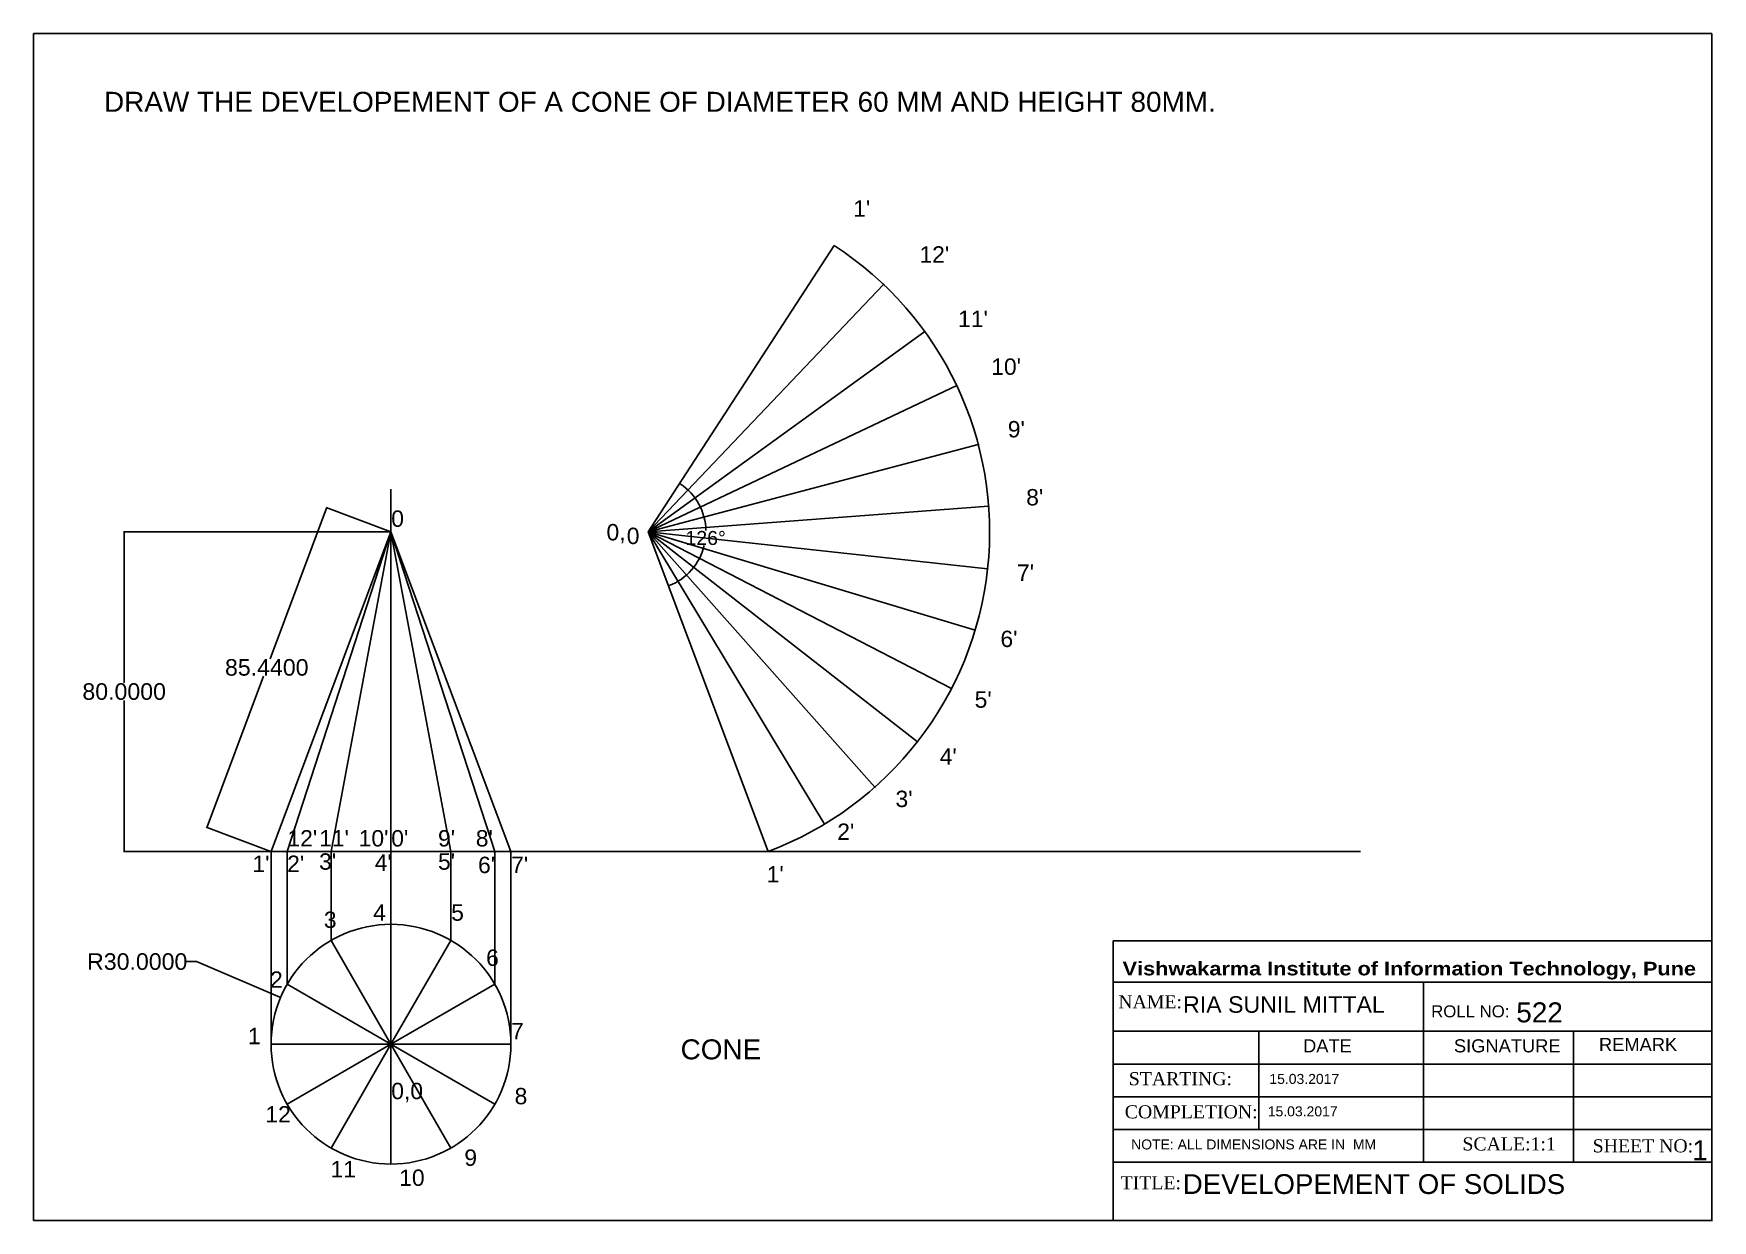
# Model space of a CAD drawing. Header units: inches. Extents: x 4 to 424, y 2 to 299.
import ezdxf

# ---------------------------------------------------------------- set-up
doc = ezdxf.new("R2010")
doc.units = ezdxf.units.IN
doc.header["$MEASUREMENT"] = 0
doc.styles.get("Standard").update_dxf_attribs({"font": 'arial.ttf'})
doc.dimstyles.get("Standard").update_dxf_attribs({"dimtxt": 0.18, "dimasz": 0.18, "dimexe": 0.18, "dimexo": 0.0625, "dimgap": 0.09, "dimtad": 0, "dimtih": 1, "dimtoh": 1, "dimdec": 4, "dimzin": 0, "dimdsep": 46, "dimtxsty": 'Standard', "dimcen": 0.09, "dimadec": 0, "dimazin": 0, "dimtfac": 1, "dimtdec": 4, "dimtofl": 0, "dimtmove": 0, "dimatfit": 3, "dimfxl": 1, "dimtolj": 1, "dimtzin": 0, "dimarcsym": 0})

# ---------------------------------------------------------------- blocks, each defined once
blk = doc.blocks.new('*D1')
at = {"color": 0, "lineweight": -2, "transparency": 16777216}
for p, q in [((93.52, 174.68), (77.33, 180.75)), ((77.43, 180.52), (63.32, 142.89)), ((47.56, 100.85), (61.67, 138.48)), ((63.52, 94.68), (47.33, 100.75))]:
    blk.add_line(p, q, dxfattribs=at)
at = {"color": 0, "transparency": 16777216}
for points in [[(77.4, 180.53), (77.46, 180.51), (77.49, 180.69)], [(47.53, 100.86), (47.59, 100.84), (47.49, 100.69)]]:
    blk.add_solid(points, dxfattribs=at)
at = {"layer": 'Defpoints', "color": 0, "transparency": 16777216}
for p in [(93.58, 174.65), (47.49, 100.69), (63.58, 94.65)]:
    blk.add_point(p, dxfattribs=at)
at = {"color": 0, "transparency": 16777216, "insert": (62.49, 140.69), "char_height": 0.18, "attachment_point": 5}
blk.add_mtext('\\A1;{\\H23.009x;85.4400}', dxfattribs=at)
blk = doc.blocks.new('*D2')
at = {"color": 0, "lineweight": -2, "transparency": 16777216}
for p, q in [((42.34, 67.08), (44.9, 67.08)), ((44.9, 67.08), (65.79, 58.21)), ((93.49, 46.42), (93.67, 46.42)), ((93.58, 46.33), (93.58, 46.51))]:
    blk.add_line(p, q, dxfattribs=at)
at = {"color": 0, "transparency": 16777216}
blk.add_solid([(65.8, 58.24), (65.78, 58.18), (65.96, 58.14)], dxfattribs=at)
at = {"layer": 'Defpoints', "color": 0, "transparency": 16777216}
for p in [(65.96, 58.14), (93.58, 46.42)]:
    blk.add_point(p, dxfattribs=at)
at = {"color": 0, "transparency": 16777216, "insert": (30.07, 67.08), "char_height": 0.18, "attachment_point": 5}
blk.add_mtext('\\A1;{\\H23.009x;R30.0000}', dxfattribs=at)
blk = doc.blocks.new('*D3')
at = {"color": 0, "lineweight": -2, "transparency": 16777216}
for p, q in [((93.51, 174.65), (26.62, 174.65)), ((26.8, 174.47), (26.8, 136.86)), ((26.8, 94.83), (26.8, 132.45)), ((93.51, 94.65), (26.62, 94.65))]:
    blk.add_line(p, q, dxfattribs=at)
at = {"color": 0, "transparency": 16777216}
for points in [[(26.77, 174.47), (26.83, 174.47), (26.8, 174.65)], [(26.77, 94.83), (26.83, 94.83), (26.8, 94.65)]]:
    blk.add_solid(points, dxfattribs=at)
at = {"layer": 'Defpoints', "color": 0, "transparency": 16777216}
for p in [(93.58, 174.65), (26.8, 94.65), (93.58, 94.65)]:
    blk.add_point(p, dxfattribs=at)
at = {"color": 0, "transparency": 16777216, "insert": (26.8, 134.65), "char_height": 0.18, "attachment_point": 5}
blk.add_mtext('\\A1;{\\H23.009x;80.0000}', dxfattribs=at)
blk = doc.blocks.new('*D4')
at = {"color": 0, "lineweight": -2, "transparency": 16777216}
for start, end in [(1.2129, 56.2509), (291.2696, 346.1992)]:
    blk.add_arc((157.94, 174.65), 14.45, start, end, dxfattribs=at)
at = {"color": 0, "transparency": 16777216}
for points in [[(165.96, 186.65), (165.99, 186.7), (165.82, 186.77)], [(163.2, 161.16), (163.17, 161.21), (163.02, 161.12)]]:
    blk.add_solid(points, dxfattribs=at)
at = {"layer": 'Defpoints', "color": 0, "transparency": 16777216}
for p in [(204.52, 246.28), (157.94, 174.65), (157.94, 174.65), (170.79, 168.02), (187.94, 94.65)]:
    blk.add_point(p, dxfattribs=at)
at = {"color": 0, "transparency": 16777216, "insert": (172.31, 173.08), "char_height": 0.18, "attachment_point": 5}
blk.add_mtext('\\A1;{\\H19.444x;126°}', dxfattribs=at)

msp = doc.modelspace()

# ---------------------------------------------------------------- linework, layer by layer
for p, q in [((4.13235, 2.32444), (4.13235, 299.32444)), ((4.13235, 299.32444), (424.13235, 299.32444)), ((424.13235, 299.32444), (424.13235, 2.32444)), ((39.65163, 94.65482), (336.23307, 94.65482)), ((274.27078, 72.32439), (274.27078, 2.32439)), ((274.27078, 72.32439), (424.13235, 72.32439)), ((351.95754, 59.93173), (351.95754, 61.92554)), ((351.95754, 59.93173), (351.95754, 47.64918)), ((4.13235, 2.32444), (424.13235, 2.32444)), ((424.27078, 2.32439), (274.27078, 2.32439))]:
    msp.add_line(p, q)
at = {"color": 6}
for p, q in [((157.94235, 174.65482), (204.52082, 246.28191)), ((93.57553, 174.65482), (63.57553, 94.65482)), ((93.57553, 174.65482), (123.57553, 94.65482)), ((157.94235, 174.65482), (187.94235, 94.65482))]:
    msp.add_line(p, q, dxfattribs=at)
at = {"color": 18, "true_color": 0x000000}
for p, q in [((216.85737, 236.5339), (157.94235, 174.65482)), ((227.16752, 224.73352), (157.94235, 174.65482)), ((235.15813, 211.22972), (157.94235, 174.65482)), ((240.54159, 196.50351), (157.94235, 174.65482)), ((93.57553, 46.42391), (93.57553, 185.3149)), ((157.94235, 174.65482), (243.14252, 181.05247)), ((67.59477, 94.65482), (93.57553, 174.65482)), ((93.57553, 174.65482), (78.57553, 94.65482)), ((108.57553, 94.65482), (93.57553, 174.65482)), ((93.57553, 174.65482), (119.55629, 94.65482)), ((242.87622, 165.3684), (157.94235, 174.65482)), ((239.74534, 149.99168), (157.94235, 174.65482)), ((157.94235, 174.65482), (202.0623, 101.48769)), ((157.94235, 174.65482), (214.65979, 110.75543)), ((157.94235, 174.65482), (225.31217, 122.10668)), ((233.86844, 135.47283), (157.94235, 174.65482)), ((63.57553, 46.42391), (63.57553, 94.65482)), ((67.59477, 61.42391), (67.59477, 94.65482)), ((78.57553, 72.40468), (78.57553, 94.65482)), ((108.57553, 72.40468), (108.57553, 94.65482)), ((119.55629, 61.42391), (119.55629, 94.65482)), ((123.57553, 46.42391), (123.57553, 94.65482)), ((93.57553, 46.42391), (93.57553, 76.42391)), ((93.57553, 46.42391), (78.57553, 72.40468)), ((93.57553, 46.42391), (108.57553, 72.40468)), ((93.57553, 46.42391), (67.59477, 61.42391)), ((93.57553, 46.42391), (119.55629, 61.42391)), ((93.57553, 46.42391), (63.57553, 46.42391)), ((93.57553, 46.42391), (67.59477, 31.42391)), ((93.57553, 46.42391), (78.57553, 20.44315)), ((93.57553, 46.42391), (93.57553, 16.42391)), ((93.57553, 46.42391), (108.57553, 20.44315)), ((93.57553, 46.42391), (119.55629, 31.42391))]:
    msp.add_line(p, q, dxfattribs=at)
at = {"color": 143, "true_color": 0x7aafdf}
msp.add_line((93.57553, 94.65482), (93.57553, 174.65482), dxfattribs=at)
at = {"color": 7}
for p, q in [((424.27078, 61.92554), (274.27078, 61.92554)), ((424.27078, 49.64299), (274.27078, 49.64299)), ((310.7471, 49.64299), (310.7471, 25.07787)), ((351.95754, 49.64299), (351.95754, 16.8895)), ((424.27078, 41.45462), (274.27078, 41.45462)), ((424.27078, 33.21618), (274.27078, 33.26588)), ((424.27078, 25.07787), (274.27078, 25.07787)), ((424.27078, 16.8895), (274.27078, 16.8895))]:
    msp.add_line(p, q, dxfattribs=at)
at = {"color": 254, "true_color": 0xfeeab9}
msp.add_line((93.57553, 46.42391), (123.57553, 46.42391), dxfattribs=at)
at = {"color": 7, "true_color": 0xffffff}
msp.add_line((389.47513, 49.64299), (389.47513, 16.8895), dxfattribs=at)
at = {"color": 6}
msp.add_circle((93.57553, 46.42391), 30, dxfattribs=at)
msp.add_arc((157.94235, 174.65482), 85.44004, 290.5560452, 56.9644163, dxfattribs=at)
at = {"color": 18, "true_color": 0x000000}
for p in [(216.83065, 236.55933), (227.15552, 224.75009), (235.14743, 211.25229), (240.53699, 196.5209), (243.14252, 181.05247), (242.87622, 165.3684), (239.74705, 149.99734), (233.86048, 135.45741), (225.41494, 122.23871), (214.69511, 110.7868), (202.0623, 101.48769)]:
    msp.add_point(p, dxfattribs=at)

# ---------------------------------------------------------------- texts
at = {"color": 7, "true_color": 0xffffff}
for s, height, p in [("1'", 4.097393, (209.2366, 253.5088)), ("12'", 4.097393, (225.82005, 242.00212)), ("11'", 4.097393, (235.49373, 225.89278)), ("10'", 4.097393, (243.78546, 213.92584)), ("9'", 4.097393, (247.93132, 198.27676)), ("8'", 4.097393, (252.53784, 181.24688)), ('0', 4.09739, (93.6392, 175.89748)), ('0,', 4.097393, (147.5093, 172.50181)), ('0', 4.09739, (152.57646, 171.58128)), ("7'", 4.097393, (250.23458, 162.37594)), ("6'", 4.097393, (246.08872, 145.80633)), ("5'", 4.097393, (239.6396, 130.61752)), ("4'", 4.097393, (230.88722, 116.34924)), ("3'", 4.097393, (219.83158, 105.7631)), ("2'", 4.097393, (205.25263, 97.54519)), ("12'", 4.097393, (67.65844, 95.89748)), ("11'", 4.097393, (75.58563, 95.89748)), ("10'", 4.097393, (85.48799, 95.90937)), ("0'", 4.097393, (93.6392, 95.89748)), ("9'", 4.097393, (105.3443, 95.89748)), ("8'", 4.097393, (114.80032, 95.89748)), ("1'", 4.097393, (58.89852, 89.52765)), ("2'", 4.097393, (67.59477, 89.52765)), ("3'", 4.097393, (75.58563, 90.08342)), ("4'", 4.097393, (89.49155, 89.80554)), ("5'", 4.097393, (105.3443, 90.08342)), ("6'", 4.097393, (115.35656, 89.24976)), ("7'", 4.097393, (123.6392, 89.24976)), ("1'", 4.097393, (187.58598, 86.89216)), ('4', 4.09739, (89.10812, 77.32242)), ('5', 4.09739, (108.6392, 77.32242)), ('3', 4.09739, (76.77911, 75.51616)), ('6', 4.09739, (117.38066, 66.00623)), ('2', 4.09739, (63.30273, 60.53644)), ('1', 4.09739, (57.77918, 46.42391)), ('7', 4.09739, (123.6392, 47.66657)), ('0,0', 4.097393, (93.6392, 32.66657)), ('8', 4.09739, (124.51414, 31.38715)), ('12', 4.097393, (62.13675, 26.83695)), ('11', 4.097393, (78.45357, 13.10794)), ('9', 4.09739, (111.9293, 15.98718)), ('10', 4.097393, (95.62917, 10.96278))]:
    msp.add_text(s, height=height, dxfattribs=at).set_placement(p)
at = {"color": 51, "true_color": 0xf7f281}
msp.add_text('RIA SUNIL MITTAL', height=4.1416579, dxfattribs=at).set_placement((291.80793, 54.28113))
at = {"color": 3, "insert": (21.75898, 284.74957), "char_height": 5, "attachment_point": 1}
msp.add_mtext_dynamic_manual_height_columns('DRAW THE DEVELOPEMENT OF A CONE OF DIAMETER 60 MM AND HEIGHT 80MM.', width=295.8256699, gutter_width=1, heights=[0], dxfattribs=at)
at = {"color": 7, "attachment_point": 1}
for s, insert, char_height, width in [('{\\fArial Black|b0|i0|c0|p34;Vishwakarma Institute of Information Technology, Pune}', (276.66403, 67.03805), 3.3932628, 150.1832961), ('{\\fTimes New Roman|b0|i0|c0|p18;NAME:}', (275.58545, 58.66721), 3.2753486, 146.4562519), ('DATE', (321.82661, 47.64918), 3.275349, 10.791), ('SIGNATURE', (359.57835, 47.64918), 3.275349, 10.791), ('REMARK', (395.87791, 47.97815), 3.275349, 10.791), ('{\\fTimes New Roman|b0|i0|c0|p18;STARTING:}', (278.21455, 39.43238), 3.2753486, 10.791), ('{\\fTimes New Roman|b0|i0|c0|p18;COMPLETION:}', (277.2005, 31.14102), 3.2753486, 10.791), ('{\\fTimes New Roman|b0|i0|c0|p18;SCALE:1:1}', (361.70908, 23.1059), 3.2753486, 10.791), ('{\\fTimes New Roman|b0|i0|c0|p18;SHEET NO:}', (394.30246, 22.62999), 3.2753486, 36.0616299), ('{\\fTimes New Roman|b0|i0|c0|p18;TITLE:}', (276.16962, 13.39245), 3.2753486, 177.6465479)]:
    msp.add_mtext(s, dxfattribs=dict(at, insert=insert, char_height=char_height, width=width))
at = {"insert": (353.89345, 56.14474), "char_height": 3, "attachment_point": 1}
msp.add_mtext_dynamic_manual_height_columns('ROLL NO:', width=20.2526432, gutter_width=25, heights=[0], dxfattribs=at)
at = {"color": 51, "true_color": 0xf8f6b0, "attachment_point": 1}
for s, width, gutter_width, insert, char_height in [('522', 27.2517186, 25, (375.18851, 56.88872), 5), ('15.03.2017', 33.36312, 1, (313.39388, 38.98431), 2.5), ('15.03.2017', 33.36312, 1, (312.99533, 30.8664), 2.5)]:
    msp.add_mtext_dynamic_manual_height_columns(s, width=width, gutter_width=gutter_width, heights=[0], dxfattribs=dict(at, insert=insert, char_height=char_height))
at = {"color": 2, "true_color": 0xf1eb1f, "insert": (166.05482, 47.62956), "char_height": 5, "attachment_point": 1}
msp.add_mtext_dynamic_manual_height_columns('CONE', width=70.4877332, gutter_width=1, heights=[0], dxfattribs=at)
at = {"attachment_point": 1}
for s, insert, char_height, width in [('NOTE: ALL DIMENSIONS ARE IN  MM', (278.79585, 22.59073), 2.5, 65.06872), ('1', (419.20429, 22.40177), 5, 3.6687416)]:
    msp.add_mtext(s, dxfattribs=dict(at, insert=insert, char_height=char_height, width=width))
at = {"color": 51, "true_color": 0xf7f281, "insert": (291.73379, 13.89172), "char_height": 4.9507, "attachment_point": 1}
msp.add_mtext_dynamic_manual_height_columns('DEVELOPEMENT OF SOLIDS', width=145.0624679, gutter_width=1, heights=[0], dxfattribs=at)

# ---------------------------------------------------------------- dimensions: what is measured, and where the dimension line sits
at = {"color": 254, "true_color": 0xfeeab9}
dim = msp.add_angular_dim_2l(base=(170.78552, 168.02374), line1=((157.94235, 174.65482), (187.94235, 94.65482)), line2=((157.94235, 174.65482), (204.52082, 246.28191)), text='{\\H19.444x;<>}', dimstyle='Standard', dxfattribs=at)
dim.commit()
dim.dimension.update_dxf_attribs({"geometry": '*D4', "text_midpoint": (172.31073, 173.08382)})
dim = msp.add_aligned_dim(p1=(93.57553, 174.65482), p2=(63.57553, 94.65482), distance=-17.1746, text='{\\H23.009x;<>}', dimstyle='Standard', dxfattribs=at)
dim.commit()
dim.dimension.update_dxf_attribs({"geometry": '*D1', "text_midpoint": (62.49445, 140.68522)})
dim = msp.add_linear_dim(base=(26.80287, 94.65482), p1=(93.57553, 174.65482), p2=(93.57553, 94.65482), angle=90, text='{\\H23.009x;<>}', dimstyle='Standard', dxfattribs=at)
dim.commit()
dim.dimension.update_dxf_attribs({"geometry": '*D3', "text_midpoint": (26.80287, 134.65482)})
dim = msp.add_radius_dim(center=(93.57553, 46.42391), mpoint=(65.95803, 58.1403), text='{\\H23.009x;<>}', dimstyle='Standard', dxfattribs=at)
dim.commit()
dim.dimension.update_dxf_attribs({"geometry": '*D2', "text_midpoint": (30.06504, 67.07599), "dimtype": 164})

doc.saveas('drawing.dxf')
